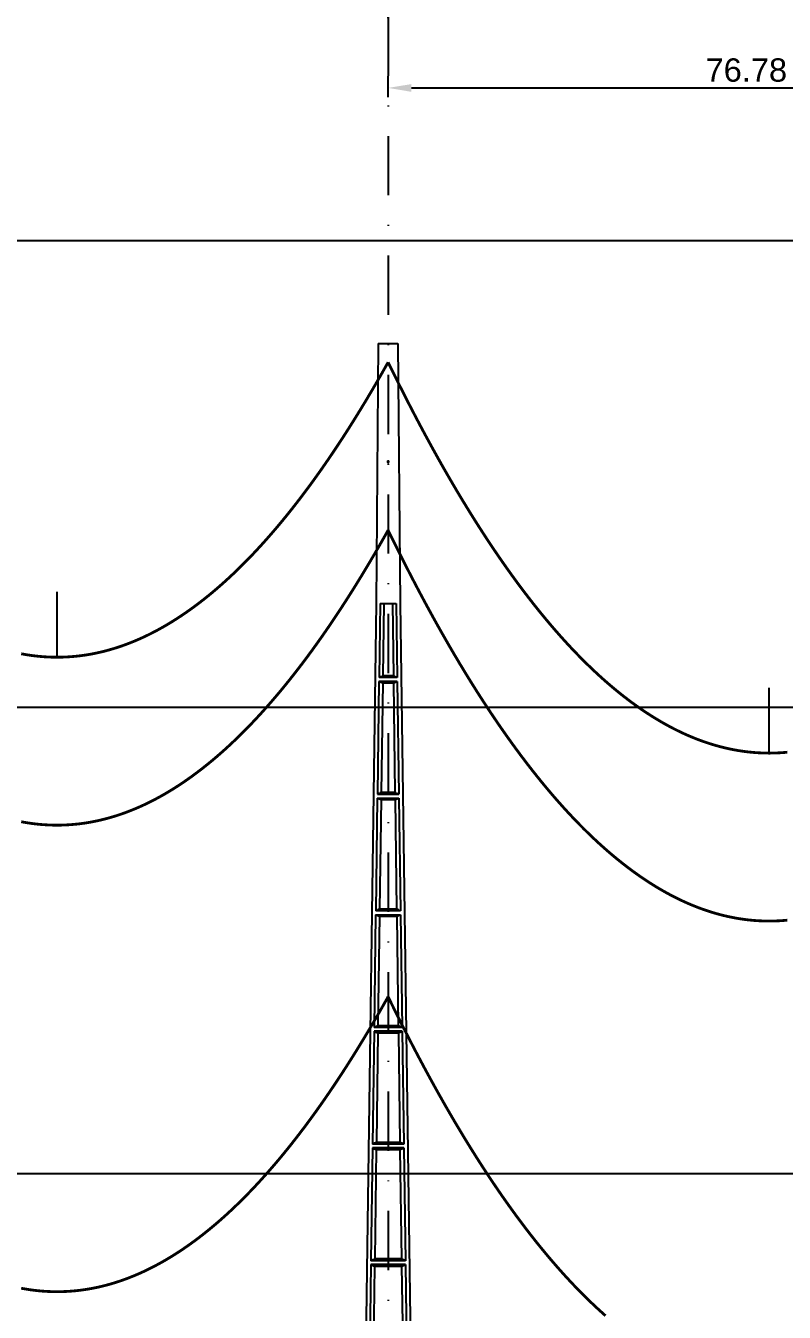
# Model space of a CAD drawing. Header units: metres. Extents: x -121 to 9872, y 3505 to 10721.
# Drawn here: x 163.2 to 244.5, y 9785.1 to 9923 of the extents above; entities that cross this region are included whole.
import ezdxf

# ---------------------------------------------------------------- set-up
doc = ezdxf.new("R2010")
doc.units = ezdxf.units.M
doc.header["$PDMODE"] = 2
doc.linetypes.add('DASHDOT', pattern=[25.4, 12.7, -6.35, 0, -6.35])
for name, color, linetype in [('CON-EOL- CA OXLIP', 140, 'Continuous'), ('CON-EOL- FO', 101, 'Continuous'), ('CON-EOL- PROJEÇÃO', 22, 'Continuous'), ('cotas', 7, 'Continuous'), ('Grade', 9, 'Continuous'), ('Ind.Rot', 8, 'DASHDOT'), ('POSTE DT', 7, 'Continuous')]:
    doc.layers.add(name, color=color, linetype=linetype)
doc.styles.get("Standard").update_dxf_attribs({"font": 'arial.ttf'})
doc.dimstyles.new('ISO-25', dxfattribs={"dimtxt": 2.5, "dimasz": 2.5, "dimexe": 1.25, "dimexo": 0.625, "dimtad": 1, "dimzin": 1, "dimtxsty": 'Standard', "dimcen": 2.5, "dimaunit": 1, "dimadec": 3, "dimazin": 3, "dimtfac": 1, "dimtmove": 0, "dimatfit": 3, "dimfxlon": 1, "dimarcsym": 0})

# ---------------------------------------------------------------- blocks, each defined once
blk = doc.blocks.new('*U11')
at = {"layer": 'POSTE DT', "extrusion": (0, 1, 0)}
for p, q in [((-3.31, 349.86), (-4.05, 262)), ((-3.31, 349.86), (3.31, 349.86)), ((3.31, 349.86), (4.06, 262)), ((-4.05, 262), (-7.72, 0)), ((-4.05, 262), (-4.05, 262)), ((-2.73, 262), (-3.08, 237.05)), ((-2.73, 262), (2.75, 262)), ((-1.42, 262), (-1.77, 237.57)), ((1.43, 262), (1.77, 237.57)), ((2.75, 262), (3.1, 237.05)), ((4.06, 262), (7.72, 0)), ((-3.1, 235.74), (-3.63, 197.65)), ((3.11, 235.73), (-3.1, 235.74)), ((3.1, 237.05), (-3.08, 237.05)), ((-1.8, 235.21), (-2.32, 198.19)), ((1.8, 235.21), (2.32, 198.19)), ((3.11, 235.73), (3.65, 197.65)), ((-3.65, 196.34), (-4.19, 158.25)), ((-2.35, 195.8), (-2.87, 158.8)), ((2.35, 195.8), (2.87, 158.8)), ((3.66, 196.34), (4.2, 158.25)), ((-4.21, 156.94), (-4.74, 118.85)), ((4.21, 156.94), (4.75, 118.85)), ((-2.9, 156.39), (-3.42, 119.41)), ((2.91, 156.39), (3.42, 119.41)), ((-4.76, 117.54), (-5.29, 79.45)), ((4.77, 117.54), (-4.76, 117.54)), ((4.75, 118.85), (-4.74, 118.85)), ((4.77, 117.54), (5.3, 79.45)), ((-3.46, 116.98), (-3.97, 80.02)), ((3.46, 116.98), (3.98, 80.02)), ((5.3, 79.45), (-5.29, 79.45)), ((-5.31, 78.14), (-5.85, 40.06)), ((5.32, 78.14), (-5.31, 78.14)), ((-4.01, 77.57), (-4.53, 40.63)), ((4.01, 77.57), (4.53, 40.63)), ((5.32, 78.14), (5.85, 40.06)), ((5.85, 40.06), (-5.85, 40.06)), ((-5.86, 38.74), (-6.41, 0)), ((5.87, 38.74), (-5.86, 38.74)), ((-4.56, 38.17), (-5.1, 0)), ((4.56, 38.17), (5.1, 0)), ((5.87, 38.74), (6.41, 0)), ((-6.41, 0), (-7.72, 0)), ((-5.1, 0), (-6.41, 0)), ((5.1, 0), (-5.1, 0)), ((6.41, 0), (5.1, 0)), ((7.72, 0), (6.41, 0))]:
    blk.add_line(p, q, dxfattribs=at)
at = {"layer": 'POSTE DT', "ltscale": 3}
for points in [[(-3.65, 196.34), (3.66, 196.34)], [(-3.63, 197.65), (3.65, 197.65)], [(-4.21, 156.94), (4.21, 156.94)], [(4.2, 158.25), (-4.19, 158.25)]]:
    blk.add_lwpolyline(points, dxfattribs=at)
at = {"layer": 'POSTE DT'}
for points, knots in [([(0.25, 309.94), (0.25, 309.93), (0.25, 309.93), (0.25, 309.92), (0.25, 309.91), (0.25, 309.9), (0.25, 309.89), (0.24, 309.85), (0.22, 309.82), (0.19, 309.77), (0.16, 309.74), (0.11, 309.71), (0.08, 309.7), (0.01, 309.68), (-0.02, 309.68), (-0.08, 309.7), (-0.11, 309.71), (-0.16, 309.74), (-0.18, 309.76), (-0.21, 309.8), (-0.22, 309.82), (-0.24, 309.85), (-0.24, 309.87), (-0.25, 309.89), (-0.25, 309.9), (-0.25, 309.92), (-0.25, 309.92), (-0.25, 309.93), (-0.25, 309.94), (-0.25, 309.95), (-0.25, 309.95), (-0.25, 309.96), (-0.25, 309.97), (-0.24, 310), (-0.23, 310.02), (-0.21, 310.07), (-0.2, 310.09), (-0.15, 310.14), (-0.13, 310.15), (-0.07, 310.18), (-0.03, 310.19), (0.03, 310.19), (0.06, 310.18), (0.12, 310.16), (0.14, 310.14), (0.18, 310.11), (0.2, 310.09), (0.21, 310.06), (0.22, 310.05), (0.23, 310.04), (0.24, 310.01), (0.24, 309.99), (0.25, 309.97), (0.25, 309.96), (0.25, 309.95), (0.25, 309.94), (0.25, 309.94), (0.25, 309.94), (0.25, 309.94)], [-54.728303, -54.728303, -54.728303, -54.728303, -54.309038, -54.309038, -53.647169, -53.647169, -52.532885, -52.532885, -48.86224, -48.86224, -45.282765, -45.282765, -41.52867, -41.52867, -37.867486, -37.867486, -34.454589, -34.454589, -31.301423, -31.301423, -28.48103, -28.48103, -26.961755, -26.961755, -25.7544, -25.7544, -25.136228, -25.136228, -24.64409, -24.64409, -24.094201, -24.094201, -23.191199, -23.191199, -20.494482, -20.494482, -17.342863, -17.342863, -13.645538, -13.645538, -9.835989, -9.835989, -6.296781, -6.296781, -3.005029, -3.005029, 0, 0, 0, 1.527594, 1.527594, 3.697216, 3.697216, 4.489727, 4.489727, 5.01438, 5.01438, 5.095313, 5.095313, 5.095313, 5.095313]), ([(-3.1, 235.74), (-2.88, 235.65), (-2.67, 235.56), (-2.23, 235.39), (-2.02, 235.3), (-1.8, 235.21)], [0.055576, 0.055576, 0.055576, 0.055576, 56.767409, 56.767409, 113.50757, 113.50757, 113.50757, 113.50757]), ([(-1.77, 237.57), (-1.99, 237.49), (-2.21, 237.4), (-2.64, 237.22), (-2.86, 237.14), (-3.08, 237.05)], [0, 0, 0, 0, 56.660495, 56.660495, 113.412826, 113.412826, 113.412826, 113.412826]), ([(-1.8, 235.21), (-1.2, 235.21), (-0.6, 235.21), (0.6, 235.21), (1.2, 235.21), (1.8, 235.21)], [0, 0, 0, 0, 68.567797, 68.567797, 137.136247, 137.136247, 137.136247, 137.136247]), ([(1.77, 237.57), (1.18, 237.57), (0.59, 237.57), (-0.59, 237.57), (-1.18, 237.57), (-1.77, 237.57)], [0, 0, 0, 0, 67.306894, 67.306894, 134.614447, 134.614447, 134.614447, 134.614447]), ([(3.1, 237.05), (2.87, 237.14), (2.65, 237.23), (2.21, 237.4), (1.99, 237.49), (1.77, 237.57)], [0, 0, 0, 0, 56.738948, 56.738948, 113.38731, 113.38731, 113.38731, 113.38731]), ([(1.8, 235.21), (2.02, 235.3), (2.24, 235.38), (2.68, 235.56), (2.89, 235.65), (3.11, 235.73)], [0, 0, 0, 0, 56.845349, 56.845349, 113.599799, 113.599799, 113.599799, 113.599799]), ([(-3.65, 196.34), (-3.43, 196.25), (-3.22, 196.16), (-2.78, 195.98), (-2.57, 195.89), (-2.35, 195.8)], [0.054307, 0.054307, 0.054307, 0.054307, 63.527131, 63.527131, 127.063246, 127.063246, 127.063246, 127.063246]), ([(-2.32, 198.19), (-2.54, 198.1), (-2.76, 198.01), (-3.2, 197.83), (-3.41, 197.74), (-3.63, 197.65)], [0, 0, 0, 0, 63.412073, 63.412073, 126.777421, 126.777421, 126.777421, 126.777421]), ([(-2.35, 195.8), (-1.57, 195.8), (-0.78, 195.8), (0.79, 195.8), (1.57, 195.8), (2.35, 195.8)], [0, 0, 0, 0, 89.585713, 89.585713, 179.17191, 179.17191, 179.17191, 179.17191]), ([(2.32, 198.19), (1.55, 198.19), (0.77, 198.19), (-0.77, 198.19), (-1.55, 198.19), (-2.32, 198.19)], [0, 0, 0, 0, 88.31008, 88.31008, 176.620652, 176.620652, 176.620652, 176.620652]), ([(3.65, 197.65), (3.43, 197.74), (3.2, 197.83), (2.76, 198.01), (2.54, 198.1), (2.32, 198.19)], [0, 0, 0, 0, 63.488119, 63.488119, 126.880939, 126.880939, 126.880939, 126.880939]), ([(2.35, 195.8), (2.57, 195.89), (2.79, 195.98), (3.23, 196.16), (3.45, 196.25), (3.66, 196.34)], [0, 0, 0, 0, 63.60246, 63.60246, 127.109696, 127.109696, 127.109696, 127.109696]), ([(-4.21, 156.94), (-3.99, 156.85), (-3.77, 156.75), (-3.34, 156.57), (-3.12, 156.48), (-2.9, 156.39)], [0.053423, 0.053423, 0.053423, 0.053423, 70.429742, 70.429742, 140.90167, 140.90167, 140.90167, 140.90167]), ([(-2.87, 158.8), (-3.09, 158.71), (-3.31, 158.62), (-3.75, 158.43), (-3.97, 158.34), (-4.19, 158.25)], [0, 0, 0, 0, 70.301707, 70.301707, 140.590947, 140.590947, 140.590947, 140.590947]), ([(2.87, 158.8), (1.92, 158.8), (0.96, 158.8), (-0.96, 158.8), (-1.91, 158.8), (-2.87, 158.8)], [0, 0, 0, 0, 109.314454, 109.314454, 218.629264, 218.629264, 218.629264, 218.629264]), ([(4.2, 158.25), (3.98, 158.34), (3.76, 158.44), (3.31, 158.62), (3.09, 158.71), (2.87, 158.8)], [0, 0, 0, 0, 70.379198, 70.379198, 140.659718, 140.659718, 140.659718, 140.659718]), ([(2.91, 156.39), (3.12, 156.48), (3.34, 156.57), (3.78, 156.75), (4, 156.85), (4.21, 156.94)], [0, 0, 0, 0, 70.506649, 70.506649, 140.914701, 140.914701, 140.914701, 140.914701]), ([(-2.9, 156.39), (-1.94, 156.39), (-0.97, 156.39), (0.97, 156.39), (1.94, 156.39), (2.91, 156.39)], [0, 0, 0, 0, 110.60219, 110.60219, 221.20473, 221.20473, 221.20473, 221.20473]), ([(-4.76, 117.54), (-4.54, 117.45), (-4.32, 117.35), (-3.89, 117.17), (-3.67, 117.07), (-3.46, 116.98)], [0.052784, 0.052784, 0.052784, 0.052784, 77.438432, 77.438432, 154.950301, 154.950301, 154.950301, 154.950301]), ([(-3.42, 119.41), (-3.64, 119.32), (-3.86, 119.23), (-4.3, 119.04), (-4.52, 118.95), (-4.74, 118.85)], [0, 0, 0, 0, 77.299547, 77.299547, 154.618634, 154.618634, 154.618634, 154.618634]), ([(3.42, 119.41), (2.28, 119.41), (1.14, 119.41), (-1.14, 119.41), (-2.28, 119.41), (-3.42, 119.41)], [0, 0, 0, 0, 130.319901, 130.319901, 260.640046, 260.640046, 260.640046, 260.640046]), ([(4.75, 118.85), (4.53, 118.95), (4.31, 119.04), (3.87, 119.23), (3.64, 119.32), (3.42, 119.41)], [0, 0, 0, 0, 77.381597, 77.381597, 154.66183, 154.66183, 154.66183, 154.66183]), ([(3.46, 116.98), (3.68, 117.07), (3.89, 117.17), (4.33, 117.35), (4.55, 117.45), (4.77, 117.54)], [0, 0, 0, 0, 77.520013, 77.520013, 154.938747, 154.938747, 154.938747, 154.938747]), ([(-3.46, 116.98), (-2.3, 116.98), (-1.15, 116.98), (1.15, 116.98), (2.31, 116.98), (3.46, 116.98)], [0, 0, 0, 0, 131.617604, 131.617604, 263.235447, 263.235447, 263.235447, 263.235447]), ([(-3.97, 80.02), (-4.19, 79.93), (-4.41, 79.83), (-4.85, 79.64), (-5.07, 79.55), (-5.29, 79.45)], [0, 0, 0, 0, 84.379671, 84.379671, 168.809376, 168.809376, 168.809376, 168.809376]), ([(3.98, 80.02), (2.65, 80.02), (1.33, 80.02), (-1.32, 80.02), (-2.65, 80.02), (-3.97, 80.02)], [0, 0, 0, 0, 151.326157, 151.326157, 302.652465, 302.652465, 302.652465, 302.652465]), ([(5.3, 79.45), (5.08, 79.55), (4.86, 79.64), (4.42, 79.83), (4.2, 79.93), (3.98, 80.02)], [0, 0, 0, 0, 84.46863, 84.46863, 168.833721, 168.833721, 168.833721, 168.833721]), ([(-5.31, 78.14), (-5.09, 78.05), (-4.88, 77.95), (-4.44, 77.76), (-4.23, 77.67), (-4.01, 77.57)], [0.052308, 0.052308, 0.052308, 0.052308, 84.527725, 84.527725, 169.158824, 169.158824, 169.158824, 169.158824]), ([(-4.01, 77.57), (-2.67, 77.57), (-1.34, 77.57), (1.34, 77.57), (2.67, 77.57), (4.01, 77.57)], [0, 0, 0, 0, 152.632212, 152.632212, 305.264569, 305.264569, 305.264569, 305.264569]), ([(4.01, 77.57), (4.23, 77.67), (4.45, 77.76), (4.88, 77.95), (5.1, 78.05), (5.32, 78.14)], [0, 0, 0, 0, 84.616316, 84.616316, 169.129178, 169.129178, 169.129178, 169.129178]), ([(-4.53, 40.63), (-4.75, 40.53), (-4.97, 40.44), (-5.41, 40.25), (-5.63, 40.15), (-5.85, 40.06)], [0, 0, 0, 0, 91.523648, 91.523648, 183.126775, 183.126775, 183.126775, 183.126775]), ([(4.53, 40.63), (3.02, 40.63), (1.51, 40.63), (-1.51, 40.63), (-3.02, 40.63), (-4.53, 40.63)], [0, 0, 0, 0, 172.33304, 172.33304, 344.666151, 344.666151, 344.666151, 344.666151]), ([(5.85, 40.06), (5.63, 40.15), (5.41, 40.25), (4.97, 40.44), (4.75, 40.53), (4.53, 40.63)], [0, 0, 0, 0, 91.621326, 91.621326, 183.137324, 183.137324, 183.137324, 183.137324]), ([(-5.86, 38.74), (-5.65, 38.65), (-5.43, 38.55), (-5, 38.36), (-4.78, 38.26), (-4.56, 38.17)], [0.026524, 0.026524, 0.026524, 0.026524, 91.679563, 91.679563, 183.466041, 183.466041, 183.466041, 183.466041]), ([(-4.56, 38.17), (-3.04, 38.17), (-1.52, 38.17), (1.52, 38.17), (3.04, 38.17), (4.56, 38.17)], [0, 0, 0, 0, 173.646192, 173.646192, 347.292451, 347.292451, 347.292451, 347.292451]), ([(4.56, 38.17), (4.78, 38.26), (5, 38.36), (5.43, 38.55), (5.65, 38.65), (5.87, 38.74)], [0, 0, 0, 0, 91.776928, 91.776928, 183.448614, 183.448614, 183.448614, 183.448614])]:
    blk.add_open_spline(points, degree=3, knots=knots, dxfattribs=at)
blk = doc.blocks.new('*D43')
at = {"layer": 'cotas', "color": 0, "lineweight": -2, "transparency": 16777216}
for p, q in [((126, 9923.84), (126, 9926.09)), ((202, 9923.84), (202, 9926.09)), ((128.5, 9924.84), (199.5, 9924.84))]:
    blk.add_line(p, q, dxfattribs=at)
at = {"layer": 'cotas', "color": 0, "transparency": 16777216}
for points in [[(128.5, 9925.26), (128.5, 9924.43), (126, 9924.84)], [(199.5, 9925.26), (199.5, 9924.43), (202, 9924.84)]]:
    blk.add_solid(points, dxfattribs=at)
at = {"layer": 'Defpoints', "color": 0, "transparency": 16777216}
for p in [(202, 9924.84), (126, 9898.58), (202, 9888.96)]:
    blk.add_point(p, dxfattribs=at)
at = {"layer": 'cotas', "color": 0, "transparency": 16777216, "insert": (164, 9926.75), "char_height": 2.5, "attachment_point": 5}
blk.add_mtext('76.00', dxfattribs=at)
blk = doc.blocks.new('*D44')
at = {"layer": 'cotas', "color": 0, "lineweight": -2, "transparency": 16777216}
for p, q in [((202, 9915.36), (202, 9917.61)), ((278.78, 9915.36), (278.78, 9917.61)), ((204.5, 9916.36), (276.28, 9916.36))]:
    blk.add_line(p, q, dxfattribs=at)
at = {"layer": 'cotas', "color": 0, "transparency": 16777216}
for points in [[(204.5, 9916.77), (204.5, 9915.94), (202, 9916.36)], [(276.28, 9916.77), (276.28, 9915.94), (278.78, 9916.36)]]:
    blk.add_solid(points, dxfattribs=at)
at = {"layer": 'Defpoints', "color": 0, "transparency": 16777216}
for p in [(278.78, 9916.36), (202, 9888.96), (278.78, 9879.51)]:
    blk.add_point(p, dxfattribs=at)
at = {"layer": 'cotas', "color": 0, "transparency": 16777216, "insert": (240.39, 9918.26), "char_height": 2.5, "attachment_point": 5}
blk.add_mtext('76.78', dxfattribs=at)

msp = doc.modelspace()

# ---------------------------------------------------------------- linework, layer by layer
at = {"layer": 'CON-EOL- CA OXLIP'}
for p, q in [((166.513, 9855.346), (166.513, 9862.346)), ((166.513, 9855.346), (166.513, 9862.346)), ((166.513, 9855.346), (166.513, 9862.346)), ((242.833, 9845.068), (242.833, 9852.068)), ((242.833, 9845.068), (242.833, 9852.068)), ((242.833, 9845.068), (242.833, 9852.068))]:
    msp.add_line(p, q, dxfattribs=at)
at = {"layer": 'CON-EOL- CA OXLIP', "const_width": 0.3}
for points in [[(162.677, 9855.714), (163.055, 9855.645), (163.433, 9855.583), (163.811, 9855.528), (164.189, 9855.481), (164.567, 9855.44), (164.945, 9855.407), (165.323, 9855.381), (165.701, 9855.362), (166.08, 9855.35), (166.458, 9855.346), (166.836, 9855.348), (167.214, 9855.358), (167.592, 9855.375), (167.97, 9855.399), (168.348, 9855.43), (168.726, 9855.468), (169.104, 9855.514), (169.483, 9855.566), (169.861, 9855.626), (170.239, 9855.693), (170.617, 9855.767), (170.995, 9855.849), (171.373, 9855.937), (171.751, 9856.033), (172.129, 9856.136), (172.507, 9856.246), (172.886, 9856.363), (173.264, 9856.487), (173.642, 9856.618), (174.02, 9856.757), (174.398, 9856.903), (174.776, 9857.056), (175.154, 9857.216), (175.532, 9857.383), (175.91, 9857.557), (176.289, 9857.739), (176.667, 9857.928), (177.045, 9858.124), (177.423, 9858.327), (177.801, 9858.537), (178.179, 9858.754), (178.557, 9858.979), (178.935, 9859.211), (179.313, 9859.45), (179.692, 9859.696), (180.07, 9859.949), (180.448, 9860.21), (180.826, 9860.477), (181.204, 9860.752), (181.582, 9861.034), (181.96, 9861.323), (182.338, 9861.62), (182.716, 9861.923), (183.095, 9862.234), (183.473, 9862.552), (183.851, 9862.877), (184.229, 9863.209), (184.607, 9863.549), (184.985, 9863.895), (185.363, 9864.249), (185.741, 9864.61), (186.119, 9864.979), (186.498, 9865.354), (186.876, 9865.737), (187.254, 9866.126), (187.632, 9866.523), (188.01, 9866.928), (188.388, 9867.339), (188.766, 9867.758), (189.144, 9868.183), (189.522, 9868.617), (189.9, 9869.057), (190.279, 9869.504), (190.657, 9869.959), (191.035, 9870.421), (191.413, 9870.89), (191.791, 9871.366), (192.169, 9871.85), (192.547, 9872.34), (192.925, 9872.838), (193.303, 9873.343), (193.682, 9873.856), (194.06, 9874.375), (194.438, 9874.902), (194.816, 9875.436), (195.194, 9875.978), (195.572, 9876.526), (195.95, 9877.082), (196.328, 9877.645), (196.706, 9878.215), (197.085, 9878.793), (197.463, 9879.377), (197.841, 9879.969), (198.219, 9880.569), (198.597, 9881.175), (198.975, 9881.789), (199.353, 9882.41), (199.731, 9883.038), (200.109, 9883.674), (200.488, 9884.316), (200.866, 9884.966), (201.244, 9885.624), (201.622, 9886.288), (202, 9886.96)], [(162.677, 9855.714), (163.055, 9855.645), (163.433, 9855.583), (163.811, 9855.528), (164.189, 9855.481), (164.567, 9855.44), (164.945, 9855.407), (165.323, 9855.381), (165.701, 9855.362), (166.08, 9855.35), (166.458, 9855.346), (166.836, 9855.348), (167.214, 9855.358), (167.592, 9855.375), (167.97, 9855.399), (168.348, 9855.43), (168.726, 9855.468), (169.104, 9855.514), (169.483, 9855.567), (169.861, 9855.626), (170.239, 9855.693), (170.617, 9855.767), (170.995, 9855.849), (171.373, 9855.937), (171.751, 9856.033), (172.129, 9856.136), (172.507, 9856.246), (172.886, 9856.363), (173.264, 9856.487), (173.642, 9856.618), (174.02, 9856.757), (174.398, 9856.903), (174.776, 9857.056), (175.154, 9857.216), (175.532, 9857.383), (175.91, 9857.557), (176.289, 9857.739), (176.667, 9857.928), (177.045, 9858.124), (177.423, 9858.327), (177.801, 9858.537), (178.179, 9858.754), (178.557, 9858.979), (178.935, 9859.211), (179.313, 9859.45), (179.692, 9859.696), (180.07, 9859.949), (180.448, 9860.21), (180.826, 9860.477), (181.204, 9860.752), (181.582, 9861.034), (181.96, 9861.323), (182.338, 9861.62), (182.716, 9861.923), (183.095, 9862.234), (183.473, 9862.552), (183.851, 9862.877), (184.229, 9863.209), (184.607, 9863.549), (184.985, 9863.895), (185.363, 9864.249), (185.741, 9864.61), (186.119, 9864.978), (186.498, 9865.354), (186.876, 9865.737), (187.254, 9866.126), (187.632, 9866.523), (188.01, 9866.928), (188.388, 9867.339), (188.766, 9867.758), (189.144, 9868.183), (189.522, 9868.617), (189.9, 9869.057), (190.279, 9869.504), (190.657, 9869.959), (191.035, 9870.421), (191.413, 9870.89), (191.791, 9871.366), (192.169, 9871.85), (192.547, 9872.34), (192.925, 9872.838), (193.303, 9873.343), (193.682, 9873.856), (194.06, 9874.375), (194.438, 9874.902), (194.816, 9875.436), (195.194, 9875.978), (195.572, 9876.526), (195.95, 9877.082), (196.328, 9877.645), (196.706, 9878.215), (197.085, 9878.793), (197.463, 9879.377), (197.841, 9879.969), (198.219, 9880.569), (198.597, 9881.175), (198.975, 9881.789), (199.353, 9882.41), (199.731, 9883.038), (200.109, 9883.674), (200.488, 9884.316), (200.866, 9884.966), (201.244, 9885.624), (201.622, 9886.288), (202, 9886.96)], [(162.677, 9855.714), (163.055, 9855.645), (163.433, 9855.583), (163.811, 9855.528), (164.189, 9855.481), (164.567, 9855.44), (164.945, 9855.407), (165.323, 9855.381), (165.701, 9855.362), (166.08, 9855.35), (166.458, 9855.346), (166.836, 9855.348), (167.214, 9855.358), (167.592, 9855.375), (167.97, 9855.399), (168.348, 9855.43), (168.726, 9855.468), (169.104, 9855.514), (169.483, 9855.567), (169.861, 9855.626), (170.239, 9855.693), (170.617, 9855.767), (170.995, 9855.849), (171.373, 9855.937), (171.751, 9856.033), (172.129, 9856.136), (172.507, 9856.246), (172.886, 9856.363), (173.264, 9856.487), (173.642, 9856.618), (174.02, 9856.757), (174.398, 9856.903), (174.776, 9857.056), (175.154, 9857.216), (175.532, 9857.383), (175.91, 9857.557), (176.289, 9857.739), (176.667, 9857.928), (177.045, 9858.124), (177.423, 9858.327), (177.801, 9858.537), (178.179, 9858.754), (178.557, 9858.979), (178.935, 9859.211), (179.313, 9859.45), (179.692, 9859.696), (180.07, 9859.949), (180.448, 9860.21), (180.826, 9860.477), (181.204, 9860.752), (181.582, 9861.034), (181.96, 9861.323), (182.338, 9861.62), (182.716, 9861.923), (183.095, 9862.234), (183.473, 9862.552), (183.851, 9862.877), (184.229, 9863.209), (184.607, 9863.549), (184.985, 9863.895), (185.363, 9864.249), (185.741, 9864.61), (186.119, 9864.978), (186.498, 9865.354), (186.876, 9865.737), (187.254, 9866.126), (187.632, 9866.523), (188.01, 9866.928), (188.388, 9867.339), (188.766, 9867.758), (189.144, 9868.183), (189.522, 9868.617), (189.9, 9869.057), (190.279, 9869.504), (190.657, 9869.959), (191.035, 9870.421), (191.413, 9870.89), (191.791, 9871.366), (192.169, 9871.85), (192.547, 9872.34), (192.925, 9872.838), (193.303, 9873.343), (193.682, 9873.856), (194.06, 9874.375), (194.438, 9874.902), (194.816, 9875.436), (195.194, 9875.978), (195.572, 9876.526), (195.95, 9877.082), (196.328, 9877.645), (196.706, 9878.215), (197.085, 9878.793), (197.463, 9879.377), (197.841, 9879.969), (198.219, 9880.569), (198.597, 9881.175), (198.975, 9881.789), (199.353, 9882.41), (199.731, 9883.038), (200.109, 9883.674), (200.488, 9884.316), (200.866, 9884.966), (201.244, 9885.624), (201.622, 9886.288), (202, 9886.96)], [(202, 9886.96), (202.382, 9886.177), (202.764, 9885.402), (203.146, 9884.634), (203.528, 9883.874), (203.91, 9883.121), (204.292, 9882.375), (204.674, 9881.637), (205.056, 9880.906), (205.438, 9880.183), (205.82, 9879.467), (206.202, 9878.759), (206.584, 9878.058), (206.966, 9877.364), (207.348, 9876.678), (207.73, 9876), (208.112, 9875.329), (208.494, 9874.665), (208.876, 9874.008), (209.258, 9873.359), (209.64, 9872.718), (210.022, 9872.084), (210.404, 9871.457), (210.786, 9870.838), (211.168, 9870.226), (211.55, 9869.621), (211.932, 9869.024), (212.314, 9868.434), (212.696, 9867.852), (213.078, 9867.277), (213.46, 9866.709), (213.842, 9866.149), (214.224, 9865.596), (214.606, 9865.051), (214.988, 9864.513), (215.37, 9863.982), (215.752, 9863.459), (216.134, 9862.943), (216.516, 9862.434), (216.898, 9861.933), (217.28, 9861.439), (217.662, 9860.953), (218.044, 9860.474), (218.426, 9860.002), (218.808, 9859.538), (219.19, 9859.081), (219.572, 9858.631), (219.954, 9858.189), (220.336, 9857.754), (220.718, 9857.326), (221.1, 9856.906), (221.482, 9856.493), (221.864, 9856.088), (222.246, 9855.689), (222.628, 9855.299), (223.01, 9854.915), (223.392, 9854.539), (223.774, 9854.17), (224.156, 9853.809), (224.538, 9853.454), (224.92, 9853.108), (225.302, 9852.768), (225.684, 9852.436), (226.066, 9852.111), (226.448, 9851.794), (226.83, 9851.484), (227.212, 9851.181), (227.594, 9850.886), (227.976, 9850.597), (228.358, 9850.317), (228.74, 9850.043), (229.122, 9849.777), (229.504, 9849.518), (229.886, 9849.267), (230.268, 9849.022), (230.65, 9848.786), (231.032, 9848.556), (231.414, 9848.334), (231.796, 9848.119), (232.178, 9847.911), (232.56, 9847.711), (232.942, 9847.518), (233.324, 9847.333), (233.706, 9847.154), (234.088, 9846.983), (234.47, 9846.82), (234.852, 9846.663), (235.234, 9846.514), (235.616, 9846.372), (235.998, 9846.238), (236.38, 9846.111), (236.762, 9845.991), (237.144, 9845.879), (237.526, 9845.773), (237.908, 9845.675), (238.29, 9845.585), (238.672, 9845.502), (239.054, 9845.426), (239.436, 9845.357), (239.818, 9845.296), (240.2, 9845.242), (240.581, 9845.195), (240.963, 9845.155), (241.345, 9845.123), (241.727, 9845.099), (242.109, 9845.081), (242.491, 9845.071), (242.873, 9845.068), (243.255, 9845.072), (243.637, 9845.084), (244.019, 9845.103), (244.401, 9845.129), (244.783, 9845.163)], [(202, 9886.96), (202.382, 9886.177), (202.764, 9885.402), (203.146, 9884.634), (203.528, 9883.873), (203.91, 9883.121), (204.292, 9882.375), (204.674, 9881.637), (205.056, 9880.906), (205.438, 9880.183), (205.82, 9879.467), (206.202, 9878.759), (206.584, 9878.058), (206.966, 9877.364), (207.348, 9876.678), (207.73, 9876), (208.112, 9875.328), (208.494, 9874.665), (208.876, 9874.008), (209.258, 9873.359), (209.64, 9872.718), (210.022, 9872.084), (210.404, 9871.457), (210.786, 9870.837), (211.168, 9870.226), (211.55, 9869.621), (211.932, 9869.024), (212.314, 9868.434), (212.696, 9867.852), (213.078, 9867.277), (213.46, 9866.709), (213.842, 9866.149), (214.224, 9865.596), (214.606, 9865.051), (214.988, 9864.513), (215.37, 9863.982), (215.752, 9863.459), (216.134, 9862.943), (216.516, 9862.434), (216.898, 9861.933), (217.28, 9861.439), (217.662, 9860.953), (218.044, 9860.474), (218.426, 9860.002), (218.808, 9859.538), (219.19, 9859.081), (219.572, 9858.631), (219.954, 9858.189), (220.336, 9857.754), (220.718, 9857.326), (221.1, 9856.906), (221.482, 9856.493), (221.864, 9856.087), (222.246, 9855.689), (222.628, 9855.299), (223.01, 9854.915), (223.392, 9854.539), (223.774, 9854.17), (224.156, 9853.809), (224.538, 9853.454), (224.92, 9853.108), (225.302, 9852.768), (225.684, 9852.436), (226.066, 9852.111), (226.448, 9851.794), (226.83, 9851.484), (227.212, 9851.181), (227.594, 9850.886), (227.976, 9850.597), (228.358, 9850.317), (228.74, 9850.043), (229.122, 9849.777), (229.504, 9849.518), (229.886, 9849.267), (230.268, 9849.022), (230.65, 9848.786), (231.032, 9848.556), (231.414, 9848.334), (231.796, 9848.119), (232.178, 9847.911), (232.56, 9847.711), (232.942, 9847.518), (233.324, 9847.333), (233.706, 9847.154), (234.088, 9846.983), (234.47, 9846.82), (234.852, 9846.663), (235.234, 9846.514), (235.616, 9846.372), (235.998, 9846.238), (236.38, 9846.111), (236.762, 9845.991), (237.144, 9845.879), (237.526, 9845.773), (237.908, 9845.675), (238.29, 9845.585), (238.672, 9845.502), (239.054, 9845.426), (239.436, 9845.357), (239.818, 9845.296), (240.2, 9845.242), (240.581, 9845.195), (240.963, 9845.156), (241.345, 9845.123), (241.727, 9845.099), (242.109, 9845.081), (242.491, 9845.071), (242.873, 9845.068), (243.255, 9845.072), (243.637, 9845.084), (244.019, 9845.103), (244.401, 9845.129), (244.783, 9845.163)], [(202, 9886.96), (202.382, 9886.177), (202.764, 9885.402), (203.146, 9884.634), (203.528, 9883.873), (203.91, 9883.121), (204.292, 9882.375), (204.674, 9881.637), (205.056, 9880.906), (205.438, 9880.183), (205.82, 9879.467), (206.202, 9878.759), (206.584, 9878.058), (206.966, 9877.364), (207.348, 9876.678), (207.73, 9876), (208.112, 9875.328), (208.494, 9874.665), (208.876, 9874.008), (209.258, 9873.359), (209.64, 9872.718), (210.022, 9872.084), (210.404, 9871.457), (210.786, 9870.837), (211.168, 9870.226), (211.55, 9869.621), (211.932, 9869.024), (212.314, 9868.434), (212.696, 9867.852), (213.078, 9867.277), (213.46, 9866.709), (213.842, 9866.149), (214.224, 9865.596), (214.606, 9865.051), (214.988, 9864.513), (215.37, 9863.982), (215.752, 9863.459), (216.134, 9862.943), (216.516, 9862.434), (216.898, 9861.933), (217.28, 9861.439), (217.662, 9860.953), (218.044, 9860.474), (218.426, 9860.002), (218.808, 9859.538), (219.19, 9859.081), (219.572, 9858.631), (219.954, 9858.189), (220.336, 9857.754), (220.718, 9857.326), (221.1, 9856.906), (221.482, 9856.493), (221.864, 9856.087), (222.246, 9855.689), (222.628, 9855.299), (223.01, 9854.915), (223.392, 9854.539), (223.774, 9854.17), (224.156, 9853.809), (224.538, 9853.454), (224.92, 9853.108), (225.302, 9852.768), (225.684, 9852.436), (226.066, 9852.111), (226.448, 9851.794), (226.83, 9851.484), (227.212, 9851.181), (227.594, 9850.886), (227.976, 9850.597), (228.358, 9850.317), (228.74, 9850.043), (229.122, 9849.777), (229.504, 9849.518), (229.886, 9849.267), (230.268, 9849.022), (230.65, 9848.786), (231.032, 9848.556), (231.414, 9848.334), (231.796, 9848.119), (232.178, 9847.911), (232.56, 9847.711), (232.942, 9847.518), (233.324, 9847.333), (233.706, 9847.154), (234.088, 9846.983), (234.47, 9846.82), (234.852, 9846.663), (235.234, 9846.514), (235.616, 9846.372), (235.998, 9846.238), (236.38, 9846.111), (236.762, 9845.991), (237.144, 9845.879), (237.526, 9845.773), (237.908, 9845.675), (238.29, 9845.585), (238.672, 9845.502), (239.054, 9845.426), (239.436, 9845.357), (239.818, 9845.296), (240.2, 9845.242), (240.581, 9845.195), (240.963, 9845.156), (241.345, 9845.123), (241.727, 9845.099), (242.109, 9845.081), (242.491, 9845.071), (242.873, 9845.068), (243.255, 9845.072), (243.637, 9845.084), (244.019, 9845.103), (244.401, 9845.129), (244.783, 9845.163)]]:
    msp.add_lwpolyline(points, dxfattribs=at)
at = {"layer": 'CON-EOL- FO', "const_width": 0.3}
for points in [[(162.677, 9837.714), (163.055, 9837.645), (163.433, 9837.583), (163.811, 9837.528), (164.189, 9837.481), (164.567, 9837.44), (164.945, 9837.407), (165.323, 9837.381), (165.701, 9837.362), (166.08, 9837.35), (166.458, 9837.346), (166.836, 9837.348), (167.214, 9837.358), (167.592, 9837.375), (167.97, 9837.399), (168.348, 9837.43), (168.726, 9837.468), (169.104, 9837.514), (169.483, 9837.566), (169.861, 9837.626), (170.239, 9837.693), (170.617, 9837.767), (170.995, 9837.849), (171.373, 9837.937), (171.751, 9838.033), (172.129, 9838.136), (172.507, 9838.246), (172.886, 9838.363), (173.264, 9838.487), (173.642, 9838.618), (174.02, 9838.757), (174.398, 9838.903), (174.776, 9839.056), (175.154, 9839.216), (175.532, 9839.383), (175.91, 9839.557), (176.289, 9839.739), (176.667, 9839.928), (177.045, 9840.124), (177.423, 9840.327), (177.801, 9840.537), (178.179, 9840.754), (178.557, 9840.979), (178.935, 9841.211), (179.313, 9841.45), (179.692, 9841.696), (180.07, 9841.949), (180.448, 9842.21), (180.826, 9842.477), (181.204, 9842.752), (181.582, 9843.034), (181.96, 9843.323), (182.338, 9843.62), (182.716, 9843.923), (183.095, 9844.234), (183.473, 9844.552), (183.851, 9844.877), (184.229, 9845.209), (184.607, 9845.549), (184.985, 9845.895), (185.363, 9846.249), (185.741, 9846.61), (186.119, 9846.979), (186.498, 9847.354), (186.876, 9847.737), (187.254, 9848.126), (187.632, 9848.523), (188.01, 9848.928), (188.388, 9849.339), (188.766, 9849.758), (189.144, 9850.183), (189.522, 9850.617), (189.9, 9851.057), (190.279, 9851.504), (190.657, 9851.959), (191.035, 9852.421), (191.413, 9852.89), (191.791, 9853.366), (192.169, 9853.85), (192.547, 9854.34), (192.925, 9854.838), (193.303, 9855.343), (193.682, 9855.856), (194.06, 9856.375), (194.438, 9856.902), (194.816, 9857.436), (195.194, 9857.978), (195.572, 9858.526), (195.95, 9859.082), (196.328, 9859.645), (196.706, 9860.215), (197.085, 9860.793), (197.463, 9861.377), (197.841, 9861.969), (198.219, 9862.569), (198.597, 9863.175), (198.975, 9863.789), (199.353, 9864.41), (199.731, 9865.038), (200.109, 9865.674), (200.488, 9866.316), (200.866, 9866.966), (201.244, 9867.624), (201.622, 9868.288), (202, 9868.96)], [(162.677, 9837.714), (163.055, 9837.645), (163.433, 9837.583), (163.811, 9837.528), (164.189, 9837.481), (164.567, 9837.44), (164.945, 9837.407), (165.323, 9837.381), (165.701, 9837.362), (166.08, 9837.35), (166.458, 9837.346), (166.836, 9837.348), (167.214, 9837.358), (167.592, 9837.375), (167.97, 9837.399), (168.348, 9837.43), (168.726, 9837.468), (169.104, 9837.514), (169.483, 9837.567), (169.861, 9837.626), (170.239, 9837.693), (170.617, 9837.767), (170.995, 9837.849), (171.373, 9837.937), (171.751, 9838.033), (172.129, 9838.136), (172.507, 9838.246), (172.886, 9838.363), (173.264, 9838.487), (173.642, 9838.618), (174.02, 9838.757), (174.398, 9838.903), (174.776, 9839.056), (175.154, 9839.216), (175.532, 9839.383), (175.91, 9839.557), (176.289, 9839.739), (176.667, 9839.928), (177.045, 9840.124), (177.423, 9840.327), (177.801, 9840.537), (178.179, 9840.754), (178.557, 9840.979), (178.935, 9841.211), (179.313, 9841.45), (179.692, 9841.696), (180.07, 9841.949), (180.448, 9842.21), (180.826, 9842.477), (181.204, 9842.752), (181.582, 9843.034), (181.96, 9843.323), (182.338, 9843.62), (182.716, 9843.923), (183.095, 9844.234), (183.473, 9844.552), (183.851, 9844.877), (184.229, 9845.209), (184.607, 9845.549), (184.985, 9845.895), (185.363, 9846.249), (185.741, 9846.61), (186.119, 9846.978), (186.498, 9847.354), (186.876, 9847.737), (187.254, 9848.126), (187.632, 9848.523), (188.01, 9848.928), (188.388, 9849.339), (188.766, 9849.758), (189.144, 9850.183), (189.522, 9850.617), (189.9, 9851.057), (190.279, 9851.504), (190.657, 9851.959), (191.035, 9852.421), (191.413, 9852.89), (191.791, 9853.366), (192.169, 9853.85), (192.547, 9854.34), (192.925, 9854.838), (193.303, 9855.343), (193.682, 9855.856), (194.06, 9856.375), (194.438, 9856.902), (194.816, 9857.436), (195.194, 9857.978), (195.572, 9858.526), (195.95, 9859.082), (196.328, 9859.645), (196.706, 9860.215), (197.085, 9860.793), (197.463, 9861.377), (197.841, 9861.969), (198.219, 9862.569), (198.597, 9863.175), (198.975, 9863.789), (199.353, 9864.41), (199.731, 9865.038), (200.109, 9865.674), (200.488, 9866.316), (200.866, 9866.966), (201.244, 9867.624), (201.622, 9868.288), (202, 9868.96)], [(162.677, 9837.714), (163.055, 9837.645), (163.433, 9837.583), (163.811, 9837.528), (164.189, 9837.481), (164.567, 9837.44), (164.945, 9837.407), (165.323, 9837.381), (165.701, 9837.362), (166.08, 9837.35), (166.458, 9837.346), (166.836, 9837.348), (167.214, 9837.358), (167.592, 9837.375), (167.97, 9837.399), (168.348, 9837.43), (168.726, 9837.468), (169.104, 9837.514), (169.483, 9837.567), (169.861, 9837.626), (170.239, 9837.693), (170.617, 9837.767), (170.995, 9837.849), (171.373, 9837.937), (171.751, 9838.033), (172.129, 9838.136), (172.507, 9838.246), (172.886, 9838.363), (173.264, 9838.487), (173.642, 9838.618), (174.02, 9838.757), (174.398, 9838.903), (174.776, 9839.056), (175.154, 9839.216), (175.532, 9839.383), (175.91, 9839.557), (176.289, 9839.739), (176.667, 9839.928), (177.045, 9840.124), (177.423, 9840.327), (177.801, 9840.537), (178.179, 9840.754), (178.557, 9840.979), (178.935, 9841.211), (179.313, 9841.45), (179.692, 9841.696), (180.07, 9841.949), (180.448, 9842.21), (180.826, 9842.477), (181.204, 9842.752), (181.582, 9843.034), (181.96, 9843.323), (182.338, 9843.62), (182.716, 9843.923), (183.095, 9844.234), (183.473, 9844.552), (183.851, 9844.877), (184.229, 9845.209), (184.607, 9845.549), (184.985, 9845.895), (185.363, 9846.249), (185.741, 9846.61), (186.119, 9846.978), (186.498, 9847.354), (186.876, 9847.737), (187.254, 9848.126), (187.632, 9848.523), (188.01, 9848.928), (188.388, 9849.339), (188.766, 9849.758), (189.144, 9850.183), (189.522, 9850.617), (189.9, 9851.057), (190.279, 9851.504), (190.657, 9851.959), (191.035, 9852.421), (191.413, 9852.89), (191.791, 9853.366), (192.169, 9853.85), (192.547, 9854.34), (192.925, 9854.838), (193.303, 9855.343), (193.682, 9855.856), (194.06, 9856.375), (194.438, 9856.902), (194.816, 9857.436), (195.194, 9857.978), (195.572, 9858.526), (195.95, 9859.082), (196.328, 9859.645), (196.706, 9860.215), (197.085, 9860.793), (197.463, 9861.377), (197.841, 9861.969), (198.219, 9862.569), (198.597, 9863.175), (198.975, 9863.789), (199.353, 9864.41), (199.731, 9865.038), (200.109, 9865.674), (200.488, 9866.316), (200.866, 9866.966), (201.244, 9867.624), (201.622, 9868.288), (202, 9868.96)], [(202, 9868.96), (202.382, 9868.177), (202.764, 9867.402), (203.146, 9866.634), (203.528, 9865.874), (203.91, 9865.121), (204.292, 9864.375), (204.674, 9863.637), (205.056, 9862.906), (205.438, 9862.183), (205.82, 9861.467), (206.202, 9860.759), (206.584, 9860.058), (206.966, 9859.364), (207.348, 9858.678), (207.73, 9858), (208.112, 9857.329), (208.494, 9856.665), (208.876, 9856.008), (209.258, 9855.359), (209.64, 9854.718), (210.022, 9854.084), (210.404, 9853.457), (210.786, 9852.838), (211.168, 9852.226), (211.55, 9851.621), (211.932, 9851.024), (212.314, 9850.434), (212.696, 9849.852), (213.078, 9849.277), (213.46, 9848.709), (213.842, 9848.149), (214.224, 9847.596), (214.606, 9847.051), (214.988, 9846.513), (215.37, 9845.982), (215.752, 9845.459), (216.134, 9844.943), (216.516, 9844.434), (216.898, 9843.933), (217.28, 9843.439), (217.662, 9842.953), (218.044, 9842.474), (218.426, 9842.002), (218.808, 9841.538), (219.19, 9841.081), (219.572, 9840.631), (219.954, 9840.189), (220.336, 9839.754), (220.718, 9839.326), (221.1, 9838.906), (221.482, 9838.493), (221.864, 9838.088), (222.246, 9837.689), (222.628, 9837.299), (223.01, 9836.915), (223.392, 9836.539), (223.774, 9836.17), (224.156, 9835.809), (224.538, 9835.454), (224.92, 9835.108), (225.302, 9834.768), (225.684, 9834.436), (226.066, 9834.111), (226.448, 9833.794), (226.83, 9833.484), (227.212, 9833.181), (227.594, 9832.886), (227.976, 9832.597), (228.358, 9832.317), (228.74, 9832.043), (229.122, 9831.777), (229.504, 9831.518), (229.886, 9831.267), (230.268, 9831.022), (230.65, 9830.786), (231.032, 9830.556), (231.414, 9830.334), (231.796, 9830.119), (232.178, 9829.911), (232.56, 9829.711), (232.942, 9829.518), (233.324, 9829.333), (233.706, 9829.154), (234.088, 9828.983), (234.47, 9828.82), (234.852, 9828.663), (235.234, 9828.514), (235.616, 9828.372), (235.998, 9828.238), (236.38, 9828.111), (236.762, 9827.991), (237.144, 9827.879), (237.526, 9827.773), (237.908, 9827.675), (238.29, 9827.585), (238.672, 9827.502), (239.054, 9827.426), (239.436, 9827.357), (239.818, 9827.296), (240.2, 9827.242), (240.581, 9827.195), (240.963, 9827.155), (241.345, 9827.123), (241.727, 9827.099), (242.109, 9827.081), (242.491, 9827.071), (242.873, 9827.068), (243.255, 9827.072), (243.637, 9827.084), (244.019, 9827.103), (244.401, 9827.129), (244.783, 9827.163)], [(202, 9868.96), (202.382, 9868.177), (202.764, 9867.402), (203.146, 9866.634), (203.528, 9865.873), (203.91, 9865.121), (204.292, 9864.375), (204.674, 9863.637), (205.056, 9862.906), (205.438, 9862.183), (205.82, 9861.467), (206.202, 9860.759), (206.584, 9860.058), (206.966, 9859.364), (207.348, 9858.678), (207.73, 9858), (208.112, 9857.328), (208.494, 9856.665), (208.876, 9856.008), (209.258, 9855.359), (209.64, 9854.718), (210.022, 9854.084), (210.404, 9853.457), (210.786, 9852.837), (211.168, 9852.226), (211.55, 9851.621), (211.932, 9851.024), (212.314, 9850.434), (212.696, 9849.852), (213.078, 9849.277), (213.46, 9848.709), (213.842, 9848.149), (214.224, 9847.596), (214.606, 9847.051), (214.988, 9846.513), (215.37, 9845.982), (215.752, 9845.459), (216.134, 9844.943), (216.516, 9844.434), (216.898, 9843.933), (217.28, 9843.439), (217.662, 9842.953), (218.044, 9842.474), (218.426, 9842.002), (218.808, 9841.538), (219.19, 9841.081), (219.572, 9840.631), (219.954, 9840.189), (220.336, 9839.754), (220.718, 9839.326), (221.1, 9838.906), (221.482, 9838.493), (221.864, 9838.087), (222.246, 9837.689), (222.628, 9837.299), (223.01, 9836.915), (223.392, 9836.539), (223.774, 9836.17), (224.156, 9835.809), (224.538, 9835.454), (224.92, 9835.108), (225.302, 9834.768), (225.684, 9834.436), (226.066, 9834.111), (226.448, 9833.794), (226.83, 9833.484), (227.212, 9833.181), (227.594, 9832.886), (227.976, 9832.597), (228.358, 9832.317), (228.74, 9832.043), (229.122, 9831.777), (229.504, 9831.518), (229.886, 9831.267), (230.268, 9831.022), (230.65, 9830.786), (231.032, 9830.556), (231.414, 9830.334), (231.796, 9830.119), (232.178, 9829.911), (232.56, 9829.711), (232.942, 9829.518), (233.324, 9829.333), (233.706, 9829.154), (234.088, 9828.983), (234.47, 9828.82), (234.852, 9828.663), (235.234, 9828.514), (235.616, 9828.372), (235.998, 9828.238), (236.38, 9828.111), (236.762, 9827.991), (237.144, 9827.879), (237.526, 9827.773), (237.908, 9827.675), (238.29, 9827.585), (238.672, 9827.502), (239.054, 9827.426), (239.436, 9827.357), (239.818, 9827.296), (240.2, 9827.242), (240.581, 9827.195), (240.963, 9827.156), (241.345, 9827.123), (241.727, 9827.098), (242.109, 9827.081), (242.491, 9827.071), (242.873, 9827.068), (243.255, 9827.072), (243.637, 9827.084), (244.019, 9827.103), (244.401, 9827.129), (244.783, 9827.163)], [(202, 9868.96), (202.382, 9868.177), (202.764, 9867.402), (203.146, 9866.634), (203.528, 9865.873), (203.91, 9865.121), (204.292, 9864.375), (204.674, 9863.637), (205.056, 9862.906), (205.438, 9862.183), (205.82, 9861.467), (206.202, 9860.759), (206.584, 9860.058), (206.966, 9859.364), (207.348, 9858.678), (207.73, 9858), (208.112, 9857.328), (208.494, 9856.665), (208.876, 9856.008), (209.258, 9855.359), (209.64, 9854.718), (210.022, 9854.084), (210.404, 9853.457), (210.786, 9852.837), (211.168, 9852.226), (211.55, 9851.621), (211.932, 9851.024), (212.314, 9850.434), (212.696, 9849.852), (213.078, 9849.277), (213.46, 9848.709), (213.842, 9848.149), (214.224, 9847.596), (214.606, 9847.051), (214.988, 9846.513), (215.37, 9845.982), (215.752, 9845.459), (216.134, 9844.943), (216.516, 9844.434), (216.898, 9843.933), (217.28, 9843.439), (217.662, 9842.953), (218.044, 9842.474), (218.426, 9842.002), (218.808, 9841.538), (219.19, 9841.081), (219.572, 9840.631), (219.954, 9840.189), (220.336, 9839.754), (220.718, 9839.326), (221.1, 9838.906), (221.482, 9838.493), (221.864, 9838.087), (222.246, 9837.689), (222.628, 9837.299), (223.01, 9836.915), (223.392, 9836.539), (223.774, 9836.17), (224.156, 9835.809), (224.538, 9835.454), (224.92, 9835.108), (225.302, 9834.768), (225.684, 9834.436), (226.066, 9834.111), (226.448, 9833.794), (226.83, 9833.484), (227.212, 9833.181), (227.594, 9832.886), (227.976, 9832.597), (228.358, 9832.317), (228.74, 9832.043), (229.122, 9831.777), (229.504, 9831.518), (229.886, 9831.267), (230.268, 9831.022), (230.65, 9830.786), (231.032, 9830.556), (231.414, 9830.334), (231.796, 9830.119), (232.178, 9829.911), (232.56, 9829.711), (232.942, 9829.518), (233.324, 9829.333), (233.706, 9829.154), (234.088, 9828.983), (234.47, 9828.82), (234.852, 9828.663), (235.234, 9828.514), (235.616, 9828.372), (235.998, 9828.238), (236.38, 9828.111), (236.762, 9827.991), (237.144, 9827.879), (237.526, 9827.773), (237.908, 9827.675), (238.29, 9827.585), (238.672, 9827.502), (239.054, 9827.426), (239.436, 9827.357), (239.818, 9827.296), (240.2, 9827.242), (240.581, 9827.195), (240.963, 9827.156), (241.345, 9827.123), (241.727, 9827.098), (242.109, 9827.081), (242.491, 9827.071), (242.873, 9827.068), (243.255, 9827.072), (243.637, 9827.084), (244.019, 9827.103), (244.401, 9827.129), (244.783, 9827.163)]]:
    msp.add_lwpolyline(points, dxfattribs=at)
at = {"layer": 'CON-EOL- PROJEÇÃO', "const_width": 0.3}
for points in [[(162.677, 9787.714), (163.055, 9787.645), (163.433, 9787.583), (163.811, 9787.528), (164.189, 9787.481), (164.567, 9787.44), (164.945, 9787.407), (165.323, 9787.381), (165.701, 9787.362), (166.08, 9787.35), (166.458, 9787.346), (166.836, 9787.348), (167.214, 9787.358), (167.592, 9787.375), (167.97, 9787.399), (168.348, 9787.43), (168.726, 9787.468), (169.104, 9787.514), (169.483, 9787.567), (169.861, 9787.626), (170.239, 9787.693), (170.617, 9787.767), (170.995, 9787.849), (171.373, 9787.937), (171.751, 9788.033), (172.129, 9788.136), (172.507, 9788.246), (172.886, 9788.363), (173.264, 9788.487), (173.642, 9788.618), (174.02, 9788.757), (174.398, 9788.903), (174.776, 9789.056), (175.154, 9789.216), (175.532, 9789.383), (175.91, 9789.557), (176.289, 9789.739), (176.667, 9789.928), (177.045, 9790.124), (177.423, 9790.327), (177.801, 9790.537), (178.179, 9790.754), (178.557, 9790.979), (178.935, 9791.211), (179.313, 9791.45), (179.692, 9791.696), (180.07, 9791.949), (180.448, 9792.21), (180.826, 9792.477), (181.204, 9792.752), (181.582, 9793.034), (181.96, 9793.323), (182.338, 9793.62), (182.716, 9793.923), (183.095, 9794.234), (183.473, 9794.552), (183.851, 9794.877), (184.229, 9795.209), (184.607, 9795.549), (184.985, 9795.895), (185.363, 9796.249), (185.741, 9796.61), (186.119, 9796.978), (186.498, 9797.354), (186.876, 9797.737), (187.254, 9798.126), (187.632, 9798.523), (188.01, 9798.928), (188.388, 9799.339), (188.766, 9799.758), (189.144, 9800.183), (189.522, 9800.617), (189.9, 9801.057), (190.279, 9801.504), (190.657, 9801.959), (191.035, 9802.421), (191.413, 9802.89), (191.791, 9803.366), (192.169, 9803.85), (192.547, 9804.34), (192.925, 9804.838), (193.303, 9805.343), (193.682, 9805.856), (194.06, 9806.375), (194.438, 9806.902), (194.816, 9807.436), (195.194, 9807.978), (195.572, 9808.526), (195.95, 9809.082), (196.328, 9809.645), (196.706, 9810.215), (197.085, 9810.793), (197.463, 9811.377), (197.841, 9811.969), (198.219, 9812.569), (198.597, 9813.175), (198.975, 9813.789), (199.353, 9814.41), (199.731, 9815.038), (200.109, 9815.674), (200.488, 9816.316), (200.866, 9816.966), (201.244, 9817.624), (201.622, 9818.288), (202, 9818.96)], [(202, 9818.96), (202.382, 9818.177), (202.764, 9817.402), (203.146, 9816.634), (203.528, 9815.873), (203.91, 9815.121), (204.292, 9814.375), (204.674, 9813.637), (205.056, 9812.906), (205.438, 9812.183), (205.82, 9811.467), (206.202, 9810.759), (206.584, 9810.058), (206.966, 9809.364), (207.348, 9808.678), (207.73, 9808), (208.112, 9807.328), (208.494, 9806.665), (208.876, 9806.008), (209.258, 9805.359), (209.64, 9804.718), (210.022, 9804.084), (210.404, 9803.457), (210.786, 9802.837), (211.168, 9802.226), (211.55, 9801.621), (211.932, 9801.024), (212.314, 9800.434), (212.696, 9799.852), (213.078, 9799.277), (213.46, 9798.709), (213.842, 9798.149), (214.224, 9797.596), (214.606, 9797.051), (214.988, 9796.513), (215.37, 9795.982), (215.752, 9795.459), (216.134, 9794.943), (216.516, 9794.434), (216.898, 9793.933), (217.28, 9793.439), (217.662, 9792.953), (218.044, 9792.474), (218.426, 9792.002), (218.808, 9791.538), (219.19, 9791.081), (219.572, 9790.631), (219.954, 9790.189), (220.336, 9789.754), (220.718, 9789.326), (221.1, 9788.906), (221.482, 9788.493), (221.864, 9788.087), (222.246, 9787.689), (222.628, 9787.299), (223.01, 9786.915), (223.392, 9786.539), (223.774, 9786.17), (224.156, 9785.809), (224.538, 9785.454), (224.92, 9785.108), (225.302, 9784.768)]]:
    msp.add_lwpolyline(points, dxfattribs=at)
at = {"layer": 'Grade'}
for points in [[(0, 9900), (9859.453, 9900)], [(0, 9850), (9859.453, 9850)], [(0, 9800), (9859.453, 9800)]]:
    msp.add_lwpolyline(points, dxfattribs=at)
at = {"layer": 'Ind.Rot', "linetype": 'DASHDOT', "ltscale": 0.5}
msp.add_lwpolyline([(202, 10500), (202, 8300)], dxfattribs=at)

# ---------------------------------------------------------------- block references
at = {"layer": 'POSTE DT', "xscale": 0.3172702451939489, "yscale": 0.3172702451939489, "zscale": 0.3172702451939489}
msp.add_blockref('*U11', (202, 9777.96), dxfattribs=at)

# ---------------------------------------------------------------- dimensions: what is measured, and where the dimension line sits
at = {"layer": 'cotas'}
for base, p1, p2, picture, middle in [((202, 9924.844), (126, 9898.58), (202, 9888.96), '*D43', (164, 9926.746)), ((278.783, 9916.358), (202, 9888.96), (278.783, 9879.509), '*D44', (240.392, 9918.26))]:
    dim = msp.add_linear_dim(base=base, p1=p1, p2=p2, dimstyle='ISO-25', dxfattribs=at)
    dim.commit()
    dim.dimension.update_dxf_attribs({"geometry": picture, "text_midpoint": middle})

doc.saveas('drawing.dxf')
